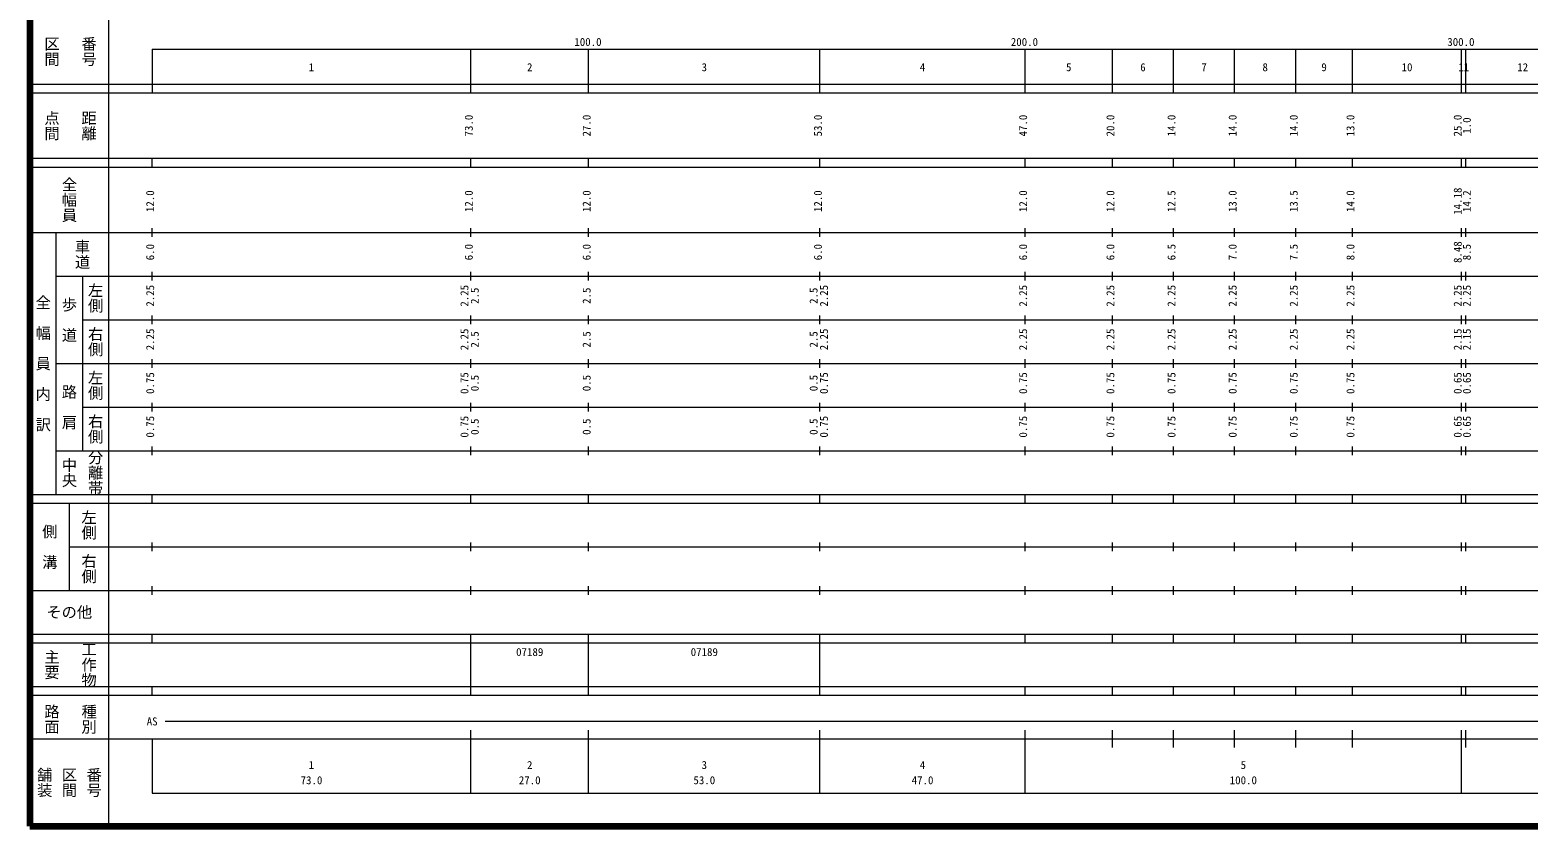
# Model space of a CAD drawing. Units: millimetres on the paper, enlarged 1000 times. Extents: x 40000 to 680000, y 20000 to 380000.
# Drawn here: x 40000 to 383226, y 20000 to 202409 of the extents above; entities that cross this region are included whole.
import ezdxf
from ezdxf.enums import TextEntityAlignment as Align

# ---------------------------------------------------------------- set-up
doc = ezdxf.new("R2010")
doc.units = ezdxf.units.MM
doc.header["$LTSCALE"] = 1000
doc.layers.add('M-TTL', color=2, linetype='Continuous', lineweight=140)
doc.layers.add('M-TTL-BAND', color=7, linetype='Continuous', lineweight=13)
doc.styles.add('@ＭＳ ゴシック', font='')
doc.styles.add('ＭＳ ゴシック', font='')
doc.styles.get('@ＭＳ ゴシック').set_extended_font_data('@MS Gothic')
doc.styles.get('ＭＳ ゴシック').set_extended_font_data('MS Gothic')

msp = doc.modelspace()

# ---------------------------------------------------------------- linework, layer by layer
at = {"layer": 'M-TTL'}
for p, q in [((40000, 380000), (40000, 20000)), ((40000, 20000), (680000, 20000))]:
    msp.add_line(p, q, dxfattribs=at)
at = {"layer": 'M-TTL-BAND'}
for p, q in [((58000, 370000), (58000, 20000)), ((68000, 198000), (579000, 198000)), ((68000, 198000), (68000, 188000)), ((141000, 188000), (141000, 198000)), ((168000, 188000), (168000, 198000)), ((221000, 188000), (221000, 198000)), ((268000, 188000), (268000, 198000)), ((288000, 188000), (288000, 198000)), ((302000, 188000), (302000, 198000)), ((316000, 188000), (316000, 198000)), ((330000, 188000), (330000, 198000)), ((343000, 188000), (343000, 198000)), ((368000, 188000), (368000, 198000)), ((369000, 188000), (369000, 198000)), ((40000, 190000), (579000, 190000)), ((40000, 188000), (579000, 188000)), ((40000, 173000), (579000, 173000)), ((68000, 171000), (68000, 173000)), ((141000, 171000), (141000, 173000)), ((168000, 171000), (168000, 173000)), ((221000, 171000), (221000, 173000)), ((268000, 171000), (268000, 173000)), ((288000, 171000), (288000, 173000)), ((302000, 171000), (302000, 173000)), ((316000, 171000), (316000, 173000)), ((330000, 171000), (330000, 173000)), ((343000, 171000), (343000, 173000)), ((368000, 171000), (368000, 173000)), ((369000, 171000), (369000, 173000)), ((40000, 171000), (579000, 171000)), ((40000, 156000), (579000, 156000)), ((46000, 96000), (46000, 156000)), ((68000, 155000), (68000, 157000)), ((141000, 155000), (141000, 157000)), ((168000, 155000), (168000, 157000)), ((221000, 155000), (221000, 157000)), ((268000, 155000), (268000, 157000)), ((288000, 155000), (288000, 157000)), ((302000, 155000), (302000, 157000)), ((316000, 155000), (316000, 157000)), ((330000, 155000), (330000, 157000)), ((343000, 155000), (343000, 157000)), ((368000, 155000), (368000, 157000)), ((369000, 155000), (369000, 157000)), ((46000, 146000), (579000, 146000)), ((52000, 146000), (52000, 106000)), ((68000, 145000), (68000, 147000)), ((141000, 145000), (141000, 147000)), ((168000, 145000), (168000, 147000)), ((221000, 145000), (221000, 147000)), ((268000, 145000), (268000, 147000)), ((288000, 145000), (288000, 147000)), ((302000, 145000), (302000, 147000)), ((316000, 145000), (316000, 147000)), ((330000, 145000), (330000, 147000)), ((343000, 145000), (343000, 147000)), ((368000, 145000), (368000, 147000)), ((369000, 145000), (369000, 147000)), ((52000, 136000), (579000, 136000)), ((68000, 135000), (68000, 137000)), ((141000, 135000), (141000, 137000)), ((168000, 135000), (168000, 137000)), ((221000, 135000), (221000, 137000)), ((268000, 135000), (268000, 137000)), ((288000, 135000), (288000, 137000)), ((302000, 135000), (302000, 137000)), ((316000, 135000), (316000, 137000)), ((330000, 135000), (330000, 137000)), ((343000, 135000), (343000, 137000)), ((368000, 135000), (368000, 137000)), ((369000, 135000), (369000, 137000)), ((68000, 125000), (68000, 127000)), ((141000, 125000), (141000, 127000)), ((168000, 125000), (168000, 127000)), ((221000, 125000), (221000, 127000)), ((268000, 125000), (268000, 127000)), ((288000, 125000), (288000, 127000)), ((302000, 125000), (302000, 127000)), ((316000, 125000), (316000, 127000)), ((330000, 125000), (330000, 127000)), ((343000, 125000), (343000, 127000)), ((368000, 125000), (368000, 127000)), ((369000, 125000), (369000, 127000)), ((46000, 126000), (579000, 126000)), ((68000, 115000), (68000, 117000)), ((141000, 115000), (141000, 117000)), ((168000, 115000), (168000, 117000)), ((221000, 115000), (221000, 117000)), ((268000, 115000), (268000, 117000)), ((288000, 115000), (288000, 117000)), ((302000, 115000), (302000, 117000)), ((316000, 115000), (316000, 117000)), ((330000, 115000), (330000, 117000)), ((343000, 115000), (343000, 117000)), ((368000, 115000), (368000, 117000)), ((369000, 115000), (369000, 117000)), ((52000, 116000), (579000, 116000)), ((68000, 105000), (68000, 107000)), ((141000, 105000), (141000, 107000)), ((168000, 105000), (168000, 107000)), ((221000, 105000), (221000, 107000)), ((268000, 105000), (268000, 107000)), ((288000, 105000), (288000, 107000)), ((302000, 105000), (302000, 107000)), ((316000, 105000), (316000, 107000)), ((330000, 105000), (330000, 107000)), ((343000, 105000), (343000, 107000)), ((368000, 105000), (368000, 107000)), ((369000, 105000), (369000, 107000)), ((46000, 106000), (579000, 106000)), ((40000, 96000), (579000, 96000)), ((40000, 94000), (579000, 94000)), ((49000, 94000), (49000, 74000)), ((68000, 94000), (68000, 96000)), ((141000, 94000), (141000, 96000)), ((168000, 94000), (168000, 96000)), ((221000, 94000), (221000, 96000)), ((268000, 94000), (268000, 96000)), ((288000, 94000), (288000, 96000)), ((302000, 94000), (302000, 96000)), ((316000, 94000), (316000, 96000)), ((330000, 94000), (330000, 96000)), ((343000, 94000), (343000, 96000)), ((368000, 94000), (368000, 96000)), ((369000, 94000), (369000, 96000)), ((49000, 84000), (579000, 84000)), ((68000, 83000), (68000, 85000)), ((141000, 83000), (141000, 85000)), ((168000, 83000), (168000, 85000)), ((221000, 83000), (221000, 85000)), ((268000, 83000), (268000, 85000)), ((288000, 83000), (288000, 85000)), ((302000, 83000), (302000, 85000)), ((316000, 83000), (316000, 85000)), ((330000, 83000), (330000, 85000)), ((343000, 83000), (343000, 85000)), ((368000, 83000), (368000, 85000)), ((369000, 83000), (369000, 85000)), ((40000, 74000), (579000, 74000)), ((68000, 73000), (68000, 75000)), ((141000, 73000), (141000, 75000)), ((168000, 73000), (168000, 75000)), ((221000, 73000), (221000, 75000)), ((268000, 73000), (268000, 75000)), ((288000, 73000), (288000, 75000)), ((302000, 73000), (302000, 75000)), ((316000, 73000), (316000, 75000)), ((330000, 73000), (330000, 75000)), ((343000, 73000), (343000, 75000)), ((368000, 73000), (368000, 75000)), ((369000, 73000), (369000, 75000)), ((40000, 64000), (579000, 64000)), ((40000, 62000), (579000, 62000)), ((68000, 62000), (68000, 64000)), ((141000, 62000), (141000, 64000)), ((141000, 52000), (141000, 62000)), ((168000, 62000), (168000, 64000)), ((168000, 52000), (168000, 62000)), ((168000, 52000), (168000, 62000)), ((221000, 62000), (221000, 64000)), ((221000, 52000), (221000, 62000)), ((268000, 62000), (268000, 64000)), ((288000, 62000), (288000, 64000)), ((302000, 62000), (302000, 64000)), ((316000, 62000), (316000, 64000)), ((330000, 62000), (330000, 64000)), ((343000, 62000), (343000, 64000)), ((368000, 62000), (368000, 64000)), ((369000, 62000), (369000, 64000)), ((40000, 52000), (579000, 52000)), ((68000, 50000), (68000, 52000)), ((141000, 50000), (141000, 52000)), ((168000, 50000), (168000, 52000)), ((221000, 50000), (221000, 52000)), ((268000, 50000), (268000, 52000)), ((288000, 50000), (288000, 52000)), ((302000, 50000), (302000, 52000)), ((316000, 50000), (316000, 52000)), ((330000, 50000), (330000, 52000)), ((343000, 50000), (343000, 52000)), ((368000, 50000), (368000, 52000)), ((369000, 50000), (369000, 52000)), ((40000, 50000), (579000, 50000)), ((71000, 44000), (565000, 44000)), ((141000, 27500), (141000, 42000)), ((168000, 27500), (168000, 42000)), ((221000, 27500), (221000, 42000)), ((268000, 27500), (268000, 42000)), ((288000, 38000), (288000, 42000)), ((302000, 38000), (302000, 42000)), ((316000, 38000), (316000, 42000)), ((330000, 38000), (330000, 42000)), ((343000, 38000), (343000, 42000)), ((368000, 27500), (368000, 42000)), ((369000, 38000), (369000, 42000)), ((40000, 40000), (579000, 40000)), ((68000, 40000), (68000, 27500)), ((68000, 27500), (579000, 27500))]:
    msp.add_line(p, q, dxfattribs=at)

# ---------------------------------------------------------------- texts
at = {"layer": 'M-TTL-BAND', "style": '@ＭＳ ゴシック'}
for s, p in [('区間', (45000, 197500)), ('番号', (53500, 197500)), ('点間', (45000, 180500)), ('距離', (53500, 180500)), ('全幅員', (49000, 163500)), ('車道', (52000, 151000)), ('左側', (55000, 141000)), ('全\u3000幅\u3000員\u3000内\u3000訳', (43000, 126000)), ('歩\u3000道', (49000, 136000)), ('右側', (55000, 131000)), ('左側', (55000, 121000)), ('路\u3000肩', (49000, 116000)), ('右側', (55000, 111000)), ('中央', (49000, 101000)), ('分離帯', (55000, 101000)), ('左側', (53500, 89000)), ('側\u3000溝', (44500, 84000)), ('右側', (53500, 79000)), ('主要', (45000, 57000)), ('工作物', (53500, 57000)), ('路面', (45000, 44500)), ('種別', (53500, 44500)), ('舗装', (43333, 30000)), ('区間', (49000, 30000)), ('番号', (54667, 30000))]:
    msp.add_text(s, height=2566, rotation=270, dxfattribs=at).set_placement(p, align=Align.MIDDLE_CENTER)
at = {"layer": 'M-TTL-BAND', "style": 'ＭＳ ゴシック'}
for s, p in [('100.0', (167844, 198195)), ('200.0', (267844, 198195)), ('300.0', (367844, 198195)), ('1', (104500, 192405)), ('2', (154500, 192405)), ('3', (194500, 192405)), ('4', (244500, 192405)), ('5', (278000, 192405)), ('6', (295000, 192405)), ('7', (309000, 192405)), ('8', (323000, 192405)), ('9', (336500, 192405)), ('10', (355500, 192405)), ('11', (368500, 192405)), ('12', (382000, 192405)), ('07189', (154500, 58405)), ('07189', (194500, 58405)), ('AS', (68000, 42500)), ('1', (104500, 32523)), ('2', (154500, 32523)), ('3', (194500, 32523)), ('4', (244500, 32523)), ('5', (318000, 32523)), ('73.0', (104500, 29033)), ('27.0', (154500, 29033)), ('53.0', (194500, 29033)), ('47.0', (244500, 29033)), ('100.0', (318000, 29033))]:
    msp.add_text(s, height=1833, dxfattribs=at).set_placement(p, align=Align.BOTTOM_CENTER)
for s, p in [('73.0', (142000, 180500)), ('27.0', (169000, 180500)), ('53.0', (222000, 180500)), ('47.0', (269000, 180500)), ('20.0', (289000, 180500)), ('14.0', (303000, 180500)), ('14.0', (317000, 180500)), ('14.0', (331000, 180500)), ('13.0', (344000, 180500)), ('25.0', (368569, 180500)), ('1.0', (370662, 180500)), ('12.0', (69000, 163174)), ('12.0', (142000, 163174)), ('12.0', (169000, 163174)), ('12.0', (222000, 163174)), ('12.0', (269000, 163174)), ('12.0', (289000, 163174)), ('12.5', (303000, 163174)), ('13.0', (317000, 163174)), ('13.5', (331000, 163174)), ('14.0', (344000, 163174)), ('14.18', (368569, 163174)), ('14.2', (370662, 163174)), ('6.0', (69000, 151500)), ('6.0', (142000, 151500)), ('6.0', (169000, 151500)), ('6.0', (222000, 151500)), ('6.0', (269000, 151500)), ('6.0', (289000, 151500)), ('6.5', (303000, 151500)), ('7.0', (317000, 151500)), ('7.5', (331000, 151500)), ('8.0', (344000, 151500)), ('8.48', (368569, 151500)), ('8.5', (370662, 151500)), ('2.25', (69000, 141500)), ('2.25', (141000, 141500)), ('2.5', (143370, 141500)), ('2.5', (169000, 141500)), ('2.5', (221000, 141500)), ('2.25', (223370, 141500)), ('2.25', (269000, 141500)), ('2.25', (289000, 141500)), ('2.25', (303000, 141500)), ('2.25', (317000, 141500)), ('2.25', (331000, 141500)), ('2.25', (344000, 141500)), ('2.25', (368569, 141500)), ('2.25', (370662, 141500)), ('2.25', (69000, 131500)), ('2.25', (141000, 131500)), ('2.5', (143370, 131500)), ('2.5', (169000, 131500)), ('2.5', (221000, 131500)), ('2.25', (223370, 131500)), ('2.25', (269000, 131500)), ('2.25', (289000, 131500)), ('2.25', (303000, 131500)), ('2.25', (317000, 131500)), ('2.25', (331000, 131500)), ('2.25', (344000, 131500)), ('2.15', (368569, 131500)), ('2.15', (370662, 131500)), ('0.75', (69000, 121500)), ('0.75', (141000, 121500)), ('0.75', (223370, 121500)), ('0.75', (269000, 121500)), ('0.75', (289000, 121500)), ('0.75', (303000, 121500)), ('0.75', (317000, 121500)), ('0.75', (331000, 121500)), ('0.75', (344000, 121500)), ('0.65', (368569, 121500)), ('0.65', (370662, 121500)), ('0.5', (143370, 121500)), ('0.5', (169000, 121500)), ('0.5', (221000, 121500)), ('0.75', (69000, 111500)), ('0.75', (141000, 111500)), ('0.75', (223370, 111500)), ('0.75', (269000, 111500)), ('0.75', (289000, 111500)), ('0.75', (303000, 111500)), ('0.75', (317000, 111500)), ('0.75', (331000, 111500)), ('0.75', (344000, 111500)), ('0.65', (368569, 111500)), ('0.65', (370662, 111500)), ('0.5', (143370, 111500)), ('0.5', (169000, 111500)), ('0.5', (221000, 111500))]:
    msp.add_text(s, height=1833, rotation=90, dxfattribs=at).set_placement(p, align=Align.BOTTOM_CENTER)
msp.add_text('その他', height=2566, dxfattribs=at).set_placement((49000, 69000), align=Align.MIDDLE_CENTER)

doc.saveas('drawing.dxf')
